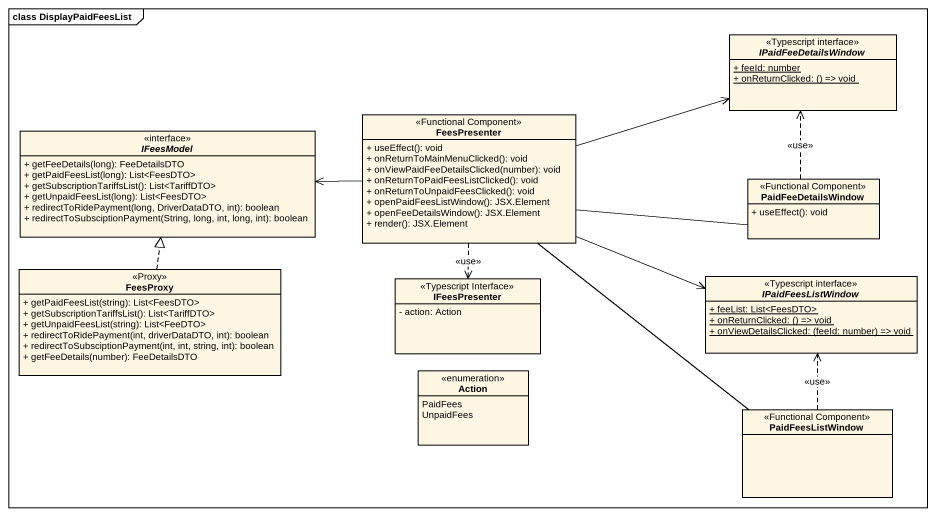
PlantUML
@startuml
mainframe class DisplayPaidFeesList
hide circle
hide empty members
skinparam classAttributeIconSize 0
interface IPaidFeeDetailsWindow <<Typescript interface>> {
  {static} + feeId: number
  {static} {field} + onReturnClicked: () => void
}
class FeesPresenter <<Functional Component>> {
  + useEffect(): void
  + onReturnToMainMenuClicked(): void
  + onViewPaidFeeDetailsClicked(number): void
  + onReturnToPaidFeesListClicked(): void
  + onReturnToUnpaidFeesClicked(): void
  + openPaidFeesListWindow(): JSX.Element
  + openFeeDetailsWindow(): JSX.Element
  + render(): JSX.Element
}
interface IFeesModel {
  + getFeeDetails(long): FeeDetailsDTO
  + getPaidFeesList(long): List<FeesDTO>
  + getSubscriptionTariffsList(): List<TariffDTO>
  + getUnpaidFeesList(long): List<FeesDTO>
  + redirectToRidePayment(long, DriverDataDTO, int): boolean
  + redirectToSubsciptionPayment(String, long, int, long, int): boolean
}
class PaidFeeDetailsWindow <<Functional Component>> {
  + useEffect(): void
}
class FeesProxy <<Proxy>> {
  + getPaidFeesList(string): List<FeesDTO>
  + getSubscriptionTariffsList(): List<TariffDTO>
  + getUnpaidFeesList(string): List<FeeDTO>
  + redirectToRidePayment(int, driverDataDTO, int): boolean
  + redirectToSubsciptionPayment(int, int, string, int): boolean
  + getFeeDetails(number): FeeDetailsDTO
}
class IFeesPresenter <<Typescript Interface>> {
  - action: Action
}
interface IPaidFeesListWindow <<Typescript interface>> {
  {static} + feeList: List<FeesDTO>
  {static} {field} + onReturnClicked: () => void
  {static} {field} + onViewDetailsClicked: (feeId: number) => void
}
enum "Action" as Action_ {
  PaidFees
  UnpaidFees
}
class PaidFeesListWindow <<Functional Component>>
FeesPresenter -right-> IPaidFeeDetailsWindow
FeesPresenter -left-> IFeesModel
FeesPresenter -right- PaidFeeDetailsWindow
FeesPresenter ..> IFeesPresenter : <<use>>
FeesPresenter -right-> IPaidFeesListWindow
FeesPresenter -- PaidFeesListWindow
PaidFeeDetailsWindow .up.> IPaidFeeDetailsWindow : <<use>>
FeesProxy .up.|> IFeesModel
PaidFeesListWindow .up.> IPaidFeesListWindow : <<use>>
@enduml
